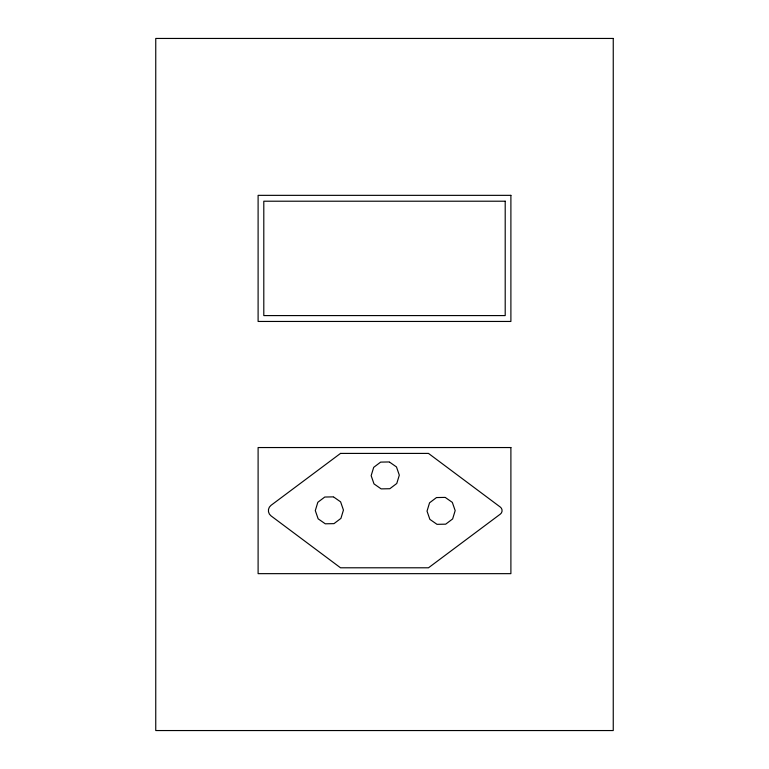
<?xml version="1.0" encoding="UTF-8"?>
<svg xmlns="http://www.w3.org/2000/svg" width="769" height="769" viewBox="0 0 769 769"><rect width="100%" height="100%" fill="white"/><g stroke="black" fill="none" stroke-linecap="round" stroke-linejoin="round"><path stroke-width="1.15" d="M389.335 461.948L380.636 462.111L373.696 467.35L371.158 475.675L374.003 483.903L381.136 488.882L389.835 488.719L396.775 483.47L399.313 475.146L396.468 466.927L389.729 462.227M333.467 496.87L324.778 497.034L317.828 502.282L315.3 510.606L318.145 518.825L325.277 523.804L333.977 523.641L340.917 518.393L343.445 510.078L340.609 501.849L333.871 497.149M445.193 497.399L436.494 497.562L429.554 502.811L427.026 511.135L429.861 519.354L436.994 524.333L445.693 524.17L452.633 518.931L455.171 510.606L452.326 502.378L445.597 497.678M340.513 453.412L271.015 505.339A6.575 6.575 0 0 0 271.015 515.864L340.513 567.791L428.487 567.791L500.331 514.115A4.383 4.383 0 0 0 500.331 507.088L428.487 453.412L340.513 453.412M613.249 38.45L155.751 38.45L155.751 730.55L613.249 730.55L613.249 38.45M510.895 195.345L258.105 195.345L258.105 321.452L510.895 321.452L510.895 195.345M505.204 201.209L263.796 201.209L263.796 315.588L505.204 315.588L505.204 201.209M510.895 447.548L258.105 447.548L258.105 573.655L510.895 573.655L510.895 447.548"/></g></svg>
